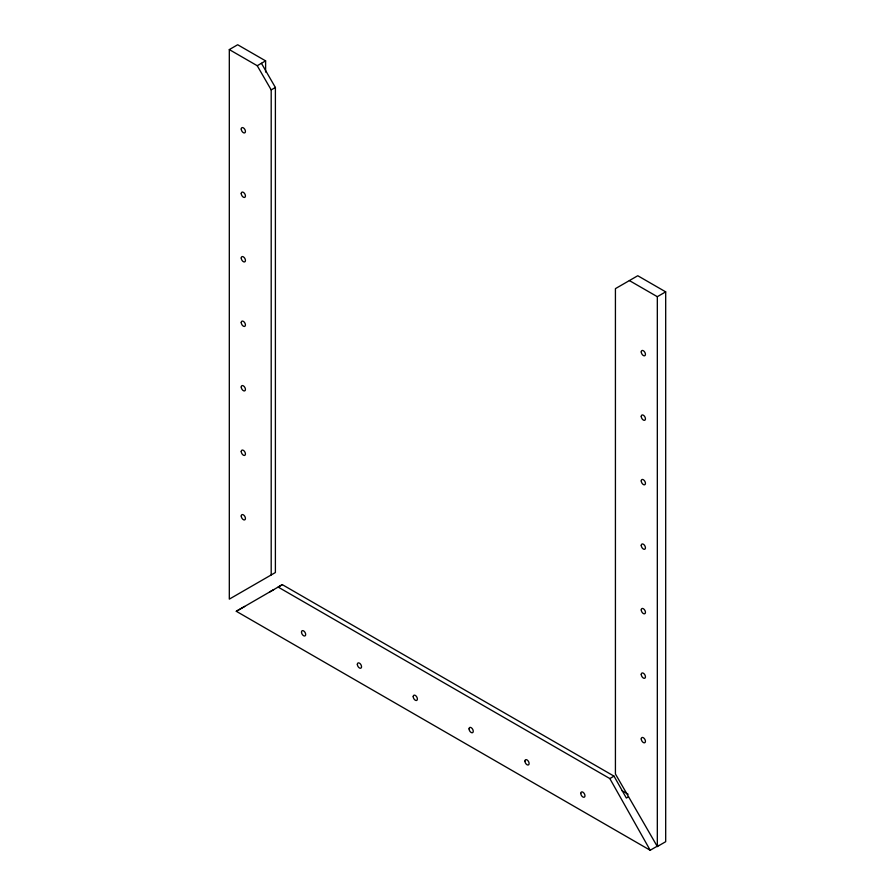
<?xml version="1.0" encoding="UTF-8"?>
<svg xmlns="http://www.w3.org/2000/svg" width="895" height="895" viewBox="0 0 895 895"><rect width="100%" height="100%" fill="white"/><g stroke="black" fill="none" stroke-linecap="round" stroke-linejoin="round"><path stroke-width="1.34" d="M658.575 845.417L650.195 850.25L236.291 611.285L282.317 584.648L614.015 776.144L626.343 798.038L628.435 796.83M261.418 63.299L275.391 87.475L275.391 572.531L229.31 599.135L229.31 49.583L237.678 44.75L265.614 60.871L265.614 72.059M229.31 49.583L257.234 65.715L265.614 60.871M271.196 574.959L271.196 89.903L275.391 87.475M629.386 280.571L657.322 296.692L665.69 291.859L665.69 841.703L657.322 846.536L615.424 773.985L615.424 288.637L637.766 275.738L665.69 291.859M236.291 611.285L244.671 606.441M269.54 592.043L273.736 589.615M282.317 584.648L278.132 587.064L609.831 778.572L650.195 850.25M609.831 778.572L614.015 776.144M622.059 790.732L628.111 794.223M257.234 65.715L271.196 89.903M657.322 296.692L657.322 846.536M241.247 387.043A2.965 1.712 60 0 0 244.391 390.947A2.965 1.712 60 0 0 244.391 386.763A2.965 1.712 60 0 0 241.247 387.043M241.247 129.048A2.965 1.712 60 0 0 244.391 132.952A2.965 1.712 60 0 0 244.391 128.768A2.965 1.712 60 0 0 241.247 129.048M241.247 322.547A2.965 1.712 60 0 0 244.391 326.451A2.965 1.712 60 0 0 244.391 322.267A2.965 1.712 60 0 0 241.247 322.547M241.247 451.539A2.965 1.712 60 0 0 244.391 455.454A2.965 1.712 60 0 0 244.391 451.259A2.965 1.712 60 0 0 241.247 451.539M241.247 193.544A2.965 1.712 60 0 0 244.391 197.459A2.965 1.712 60 0 0 244.391 193.264A2.965 1.712 60 0 0 241.247 193.544M241.247 258.04A2.965 1.712 60 0 0 244.391 261.955A2.965 1.712 60 0 0 244.391 257.76A2.965 1.712 60 0 0 241.247 258.04M241.247 516.046A2.965 1.712 60 0 0 244.391 519.95A2.965 1.712 60 0 0 244.391 515.766A2.965 1.712 60 0 0 241.247 516.046M641.256 609.92A2.965 1.712 60 0 0 644.4 613.836A2.965 1.712 60 0 0 644.4 609.64A2.965 1.712 60 0 0 641.256 609.92M641.256 351.925A2.965 1.712 60 0 0 644.4 355.83A2.965 1.712 60 0 0 644.4 351.645A2.965 1.712 60 0 0 641.256 351.925M641.256 545.424A2.965 1.712 60 0 0 644.4 549.329A2.965 1.712 60 0 0 644.4 545.144A2.965 1.712 60 0 0 641.256 545.424M641.256 674.427A2.965 1.712 60 0 0 644.4 678.332A2.965 1.712 60 0 0 644.4 674.136A2.965 1.712 60 0 0 641.256 674.427M641.256 416.421A2.965 1.712 60 0 0 644.4 420.337A2.965 1.712 60 0 0 644.4 416.141A2.965 1.712 60 0 0 641.256 416.421M641.256 480.928A2.965 1.712 60 0 0 644.4 484.833A2.965 1.712 60 0 0 644.4 480.637A2.965 1.712 60 0 0 641.256 480.928M641.256 738.923A2.965 1.712 60 0 0 644.4 742.828A2.965 1.712 60 0 0 644.4 738.643A2.965 1.712 60 0 0 641.256 738.923M469.058 728.854A2.965 1.712 60 0 0 472.202 732.77A2.965 1.712 60 0 0 472.202 728.575A2.965 1.712 60 0 0 469.058 728.854M301.492 632.094A2.965 1.712 60 0 0 304.636 636.009A2.965 1.712 60 0 0 304.636 631.814A2.965 1.712 60 0 0 301.492 632.094M524.917 761.108A2.965 1.712 60 0 0 528.061 765.024A2.965 1.712 60 0 0 528.061 760.828A2.965 1.712 60 0 0 524.917 761.108M413.21 696.601A2.965 1.712 60 0 0 416.343 700.516A2.965 1.712 60 0 0 416.343 696.321A2.965 1.712 60 0 0 413.21 696.601M357.351 664.347A2.965 1.712 60 0 0 360.495 668.263A2.965 1.712 60 0 0 360.495 664.068A2.965 1.712 60 0 0 357.351 664.347M580.777 793.362A2.965 1.712 60 0 0 583.92 797.277A2.965 1.712 60 0 0 583.92 793.082A2.965 1.712 60 0 0 580.777 793.362"/></g></svg>
